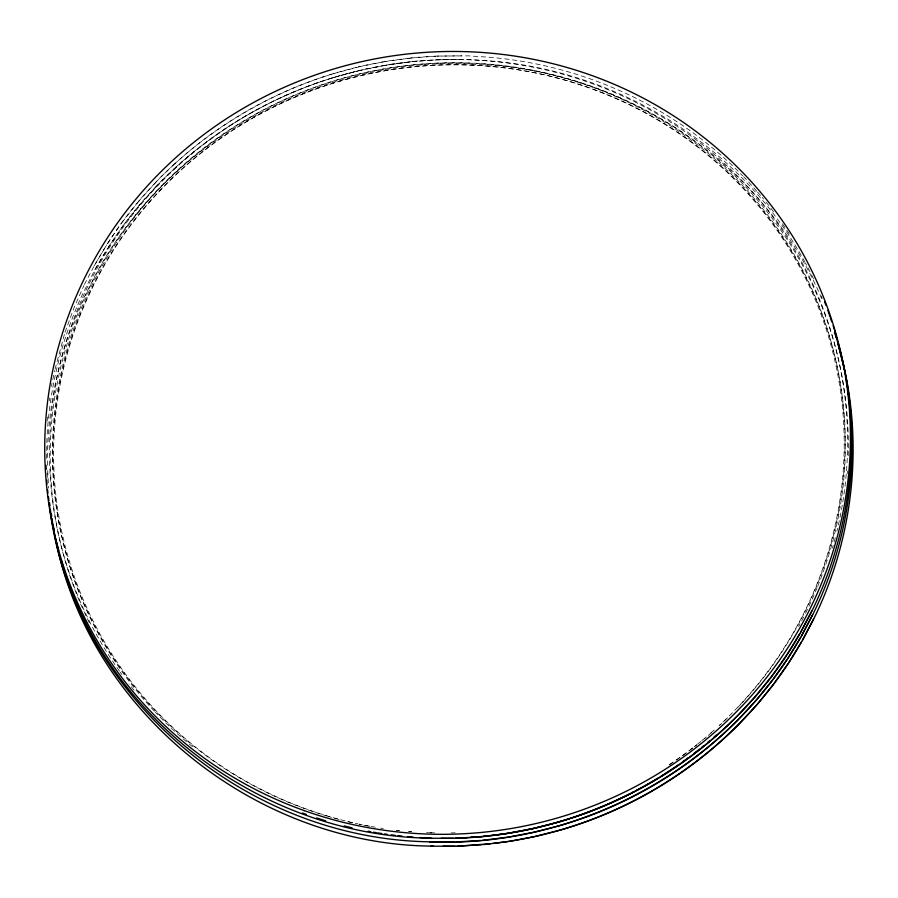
<?xml version="1.0" encoding="UTF-8"?>
<svg xmlns="http://www.w3.org/2000/svg" width="898" height="898" viewBox="0 0 898 898"><rect width="100%" height="100%" fill="white"/><g stroke="black" fill="none" stroke-linecap="round" stroke-linejoin="round"><path stroke-width="0.67" stroke-dasharray="4.49 3.37" d="M47.706 470.541L48.582 488.142M46.595 458.474L46.954 438.089M47.527 465.344C46.943 408.152 59.111 350.837 83.301 298.978L95.805 274.115C167.252 142.479 315.759 59.369 465.052 63.78L489.388 65.083C632.529 75.039 767.824 167.993 822.815 301.414M47.156 421.05L47.493 417.031M47.201 434.071C50.086 385.96 61.951 338.389 82.313 294.701L94.829 269.838C107.637 247.478 121.746 225.746 138.528 206.125M49.356 400.654L49.772 397.915M51.534 386.421L52.017 383.21M52.758 379.551L54.767 370.515M55.059 369.224L64.69 333.405M65.015 332.305L73.905 308.07L83.918 285.53M84.401 284.442L93.987 266.178C106.795 243.807 120.904 222.075 137.686 202.465M94.189 265.83L106.626 244.907M95.02 269.501L107.468 248.578M107.423 243.605L121.455 223.175M108.265 247.276L122.296 226.846M122.813 226.083L142.277 201.489L156.095 186.515M121.971 222.423L141.435 197.829L155.253 182.844M138.943 205.608L159.99 182.283L174.908 168.072M138.101 201.938L159.148 178.612L174.066 164.401M156.398 186.178C204.845 135.531 266.549 97.803 333.629 77.52M155.556 182.507C204.014 131.871 265.707 94.133 332.788 73.849M175.11 167.881C226.868 120.646 290.75 86.837 358.942 70.673M174.268 164.211C226.06 117.032 289.897 83.144 358.1 67.002M333.888 77.43L364.487 69.247L384.591 65.431M333.046 73.759L363.645 65.576L383.749 61.76M359.368 70.549L390.428 64.319L416.616 61.053L436.473 59.852M358.538 66.879L389.586 60.66L409.623 58.157M385.242 65.296L410.465 61.827M384.411 61.625L415.774 57.393L435.631 56.181M410.554 58.033L436.866 56.091L468.464 55.867L487.558 57.135C583.116 64.465 675.767 106.952 742.646 175.761M411.396 61.693L437.708 59.762L469.306 59.537L488.4 60.806C618.34 70.156 742.062 146.868 804.698 261.666M437.18 56.091L461.639 55.844M438.022 59.762L462.481 59.515M746.395 179.611L743.6 176.693M756.767 191.218L747.114 180.33M757.598 192.127L760.909 195.775M762.256 197.47L763.525 198.918M773.582 211.782L764.928 200.636M789.331 234.019L780.598 221.121M805.371 262.8L806.584 265.179M813.566 278.975L807.762 267.234M821.367 295.981L822.299 298.282M47.066 473.022L47.403 479.79M82.504 608.227A399.689 387.128 -12.9 0 1 376.004 70.325A399.689 387.128 -12.9 0 1 848.082 458.979M847.443 470.99A399.689 387.128 -12.9 0 1 847.252 473.661M89.306 622.741A399.689 387.128 -12.9 0 1 83.043 609.45M154.422 711.227A396.916 384.445 -12.9 0 1 142.108 210.469A396.916 384.445 -12.9 0 1 649.703 115.023A396.916 384.445 -12.9 0 1 817.607 586.517M817.101 587.763A396.916 384.445 -12.9 0 1 804.305 615.781M803.699 616.982A396.916 384.445 -12.9 0 1 798.692 626.478M192.565 746.743A396.916 384.445 -12.9 0 1 155.332 712.193M352.656 822.68A395.906 383.468 -12.9 0 1 89.171 294.555A395.906 383.468 -12.9 0 1 674.97 130.782A395.906 383.468 -12.9 0 1 727.066 718.007M726.1 718.95A395.906 383.468 -12.9 0 1 719.219 725.461M714.213 730.007A395.906 383.468 -12.9 0 1 709.128 734.474M705.009 737.988A395.906 383.468 -12.9 0 1 701.877 740.581M700.833 741.445A395.906 383.468 -12.9 0 1 697.667 743.993M696.612 744.846A395.906 383.468 -12.9 0 1 694.48 746.519M692.347 748.191A395.906 383.468 -12.9 0 1 668.067 765.556M455.163 832.805A395.906 383.468 -12.9 0 1 451.088 832.906M434.744 832.884A395.906 383.468 -12.9 0 1 426.584 832.637M411.643 831.739A395.906 383.468 -12.9 0 1 408.938 831.514M399.475 830.594A395.906 383.468 -12.9 0 1 396.77 830.291M383.3 828.506A395.906 383.468 -12.9 0 1 380.617 828.091M375.263 827.215A395.906 383.468 -12.9 0 1 371.256 826.508M369.92 826.261A395.906 383.468 -12.9 0 1 359.267 824.151M357.943 823.87A395.906 383.468 -12.9 0 1 355.305 823.286M327.265 816.125A396.916 384.445 -12.9 0 1 90.339 288.404A396.916 384.445 -12.9 0 1 662.859 121.095A396.916 384.445 -12.9 0 1 751.637 692.122M750.75 693.144A396.916 384.445 -12.9 0 1 738.033 707.175M727.571 717.783A396.916 384.445 -12.9 0 1 722.677 722.475M721.689 723.395A396.916 384.445 -12.9 0 1 719.702 725.247M711.631 732.499A396.916 384.445 -12.9 0 1 707.523 736.057M706.49 736.932A396.916 384.445 -12.9 0 1 704.402 738.684M697.028 744.678A396.916 384.445 -12.9 0 1 694.895 746.361M692.751 748.034A396.916 384.445 -12.9 0 1 675.184 760.875M672.939 762.413A396.916 384.445 -12.9 0 1 668.415 765.444M431.77 832.884A396.916 384.445 -12.9 0 1 426.314 832.693M411.34 831.795A396.916 384.445 -12.9 0 1 408.624 831.582M399.139 830.65A396.916 384.445 -12.9 0 1 396.422 830.347M368.169 826.059A396.916 384.445 -12.9 0 1 358.83 824.196M352.196 822.725A396.916 384.445 -12.9 0 1 345.595 821.142M339.017 819.447A396.916 384.445 -12.9 0 1 328.567 816.518M119.501 671.132A399.689 387.128 -12.9 0 1 364.498 69.404A399.689 387.128 -12.9 0 1 841.37 510.289M840.876 512.926A399.689 387.128 -12.9 0 1 836.902 531.268M835.263 537.779A399.689 387.128 -12.9 0 1 832.401 548.128M134.128 690.315A399.689 387.128 -12.9 0 1 129.11 684.018M121.847 674.387A399.689 387.128 -12.9 0 1 120.276 672.22"/><path stroke-width="1.35" d="M811.803 611.111L800.657 632.315M812.645 614.771L801.499 635.986M813.622 619.059L802.475 640.263M799.837 633.696C728.592 759.899 585.765 840.326 441.165 838.272M800.679 637.367C727.38 767.509 578.121 848.161 429.345 841.909L427.47 841.774C242.875 837.935 74.321 694.277 49.974 509.66M801.656 641.643C738.549 752.883 619.957 829.539 493.047 843.413M786.94 654.743L800.511 632.607L812.567 609.663C847.117 538.811 859.128 457.262 846.264 379.472M787.782 658.414L801.342 636.267L813.408 613.334C854.279 529.764 863.405 431.175 837.744 341.689M788.758 662.69L802.329 640.555L814.385 617.611C854.38 535.59 864.303 438.987 839.911 350.905M786.379 655.551L771.932 676.003M787.22 659.222L772.774 679.674M788.197 663.499L773.75 683.95M771.483 676.553L755.532 696.276M772.314 680.224L756.374 699.946M773.301 684.5L757.351 704.223M755.196 696.635L737.819 715.481M756.037 700.305L738.661 719.152M757.014 704.582L739.638 723.429M737.595 715.695C688.497 765.713 626.209 802.543 558.904 821.973M738.437 719.365C689.338 769.384 627.051 806.213 559.735 825.632M739.413 723.642C690.315 773.661 628.028 810.49 560.722 829.92M558.5 822.074L533.322 828.528M559.342 825.733L534.164 832.188M560.318 830.021L535.141 836.476M532.705 828.641L507.392 833.445M533.547 832.311L508.223 837.116M534.534 836.588L509.211 841.392M506.517 833.557L481.496 836.678M507.348 837.228L482.327 840.348M508.335 841.505L483.315 844.625M490.263 843.761L456.689 846.264L442.995 846.219M480.026 836.79L455.252 838.294M480.857 840.449L456.083 841.954M481.844 844.726L457.071 846.23M453.355 838.305L428.986 838.238M454.197 841.976L429.828 841.909M455.174 846.253L430.804 846.185M431.691 838.249L426.629 838.115C262.25 834.41 105.897 718.95 61.064 559.555M433.51 846.197L428.447 846.062C248.937 842.829 80.955 703.942 52.993 525.016M824.555 301.908L826.104 305.556M830.381 317.881L831.75 321.832M833.12 325.783L834.489 329.723M834.478 332.406L836.307 337.67M827.855 310.259L829.954 316.612M836.745 338.209L835.6 334.415M834.758 330.745L844.378 369.594M58.639 550.597L55.519 538.463M837.722 342.486L839.563 349.636M51.691 518.528L53.981 529.292M51.029 514.509L51.478 516.878M52.005 518.786L52.454 521.154M47.504 489.5L47.976 493.069M51.332 513.735L51.635 516.316M49.592 502.992L49.895 505.574M50.355 509.447L50.804 513.33M48.447 496.74L48.896 500.613M49.21 503.206L49.817 508.369M45.966 465.31L46.225 469.351M46.763 480.194L46.965 484.258M716.088 735.193A399.689 387.128 -12.9 0 1 714.045 736.989M709.903 740.569A399.689 387.128 -12.9 0 1 707.815 742.332M703.605 745.823A399.689 387.128 -12.9 0 1 701.473 747.551M699.34 749.258A399.689 387.128 -12.9 0 1 693.952 753.467M688.485 757.586A399.689 387.128 -12.9 0 1 682.94 761.627M678.461 764.782A399.689 387.128 -12.9 0 1 661.287 776.096M657.774 778.252A399.689 387.128 -12.9 0 1 636.289 790.465M633.865 791.733A399.689 387.128 -12.9 0 1 631.417 792.99M630.194 793.619A399.689 387.128 -12.9 0 1 583.52 813.79M582.218 814.25A399.689 387.128 -12.9 0 1 558.646 821.872M557.321 822.254A399.689 387.128 -12.9 0 1 491.251 835.477M488.523 835.791A399.689 387.128 -12.9 0 1 483.045 836.352M481.676 836.487A399.689 387.128 -12.9 0 1 470.698 837.351M466.578 837.598A399.689 387.128 -12.9 0 1 455.589 838.07M429.48 837.991A399.689 387.128 -12.9 0 1 419.871 837.542M413.024 837.082A399.689 387.128 -12.9 0 1 407.546 836.644M402.091 836.117A399.689 387.128 -12.9 0 1 397.994 835.679M395.277 835.365A399.689 387.128 -12.9 0 1 391.191 834.859M387.105 834.309A399.689 387.128 -12.9 0 1 384.389 833.916M381.684 833.512A399.689 387.128 -12.9 0 1 377.62 832.873M376.273 832.648A399.689 387.128 -12.9 0 1 373.568 832.188M370.874 831.705A399.689 387.128 -12.9 0 1 368.18 831.211M352.106 827.844A399.689 387.128 -12.9 0 1 344.125 825.924M325.682 820.806A399.689 387.128 -12.9 0 1 316.579 817.932M306.252 814.374A399.689 387.128 -12.9 0 1 302.413 812.971M304.276 810.613A403.471 390.787 -12.9 0 0 845.276 375.196A403.471 390.787 -12.9 0 0 193.171 142.849A403.471 390.787 -12.9 0 0 304.276 810.613"/></g></svg>
